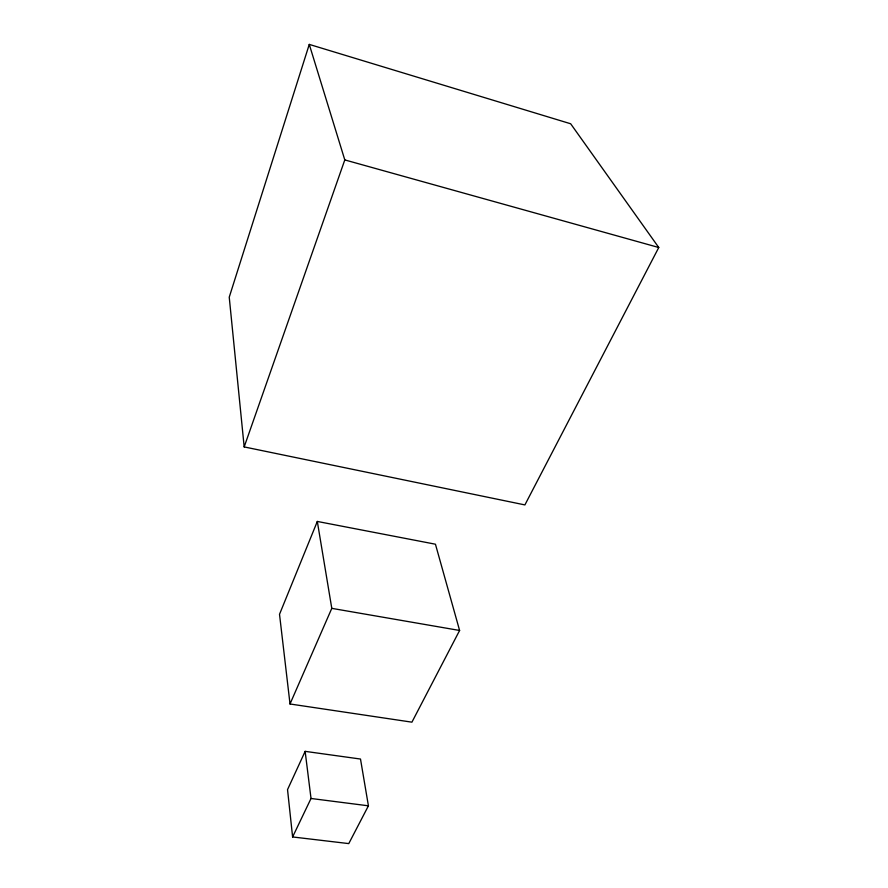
<?xml version="1.0" encoding="UTF-8"?>
<svg xmlns="http://www.w3.org/2000/svg" width="888" height="888" viewBox="0 0 888 888"><rect width="100%" height="100%" fill="white"/><g stroke="black" fill="none" stroke-linecap="round" stroke-linejoin="round"><path stroke-width="1.33" d="M309.268 44.4L229.237 297.191L244.178 446.919L524.897 504.917L658.763 247.508L570.662 123.765L309.268 44.4L344.799 159.918L244.178 446.919M317.316 521.445L279.52 614.307L290.021 703.984L411.921 722.166L459.607 630.469L435.442 544.211L317.316 521.445L331.79 608.358L290.021 703.984M305.139 751.359L287.534 789.621L292.607 836.951L348.773 843.6L368.42 805.816L360.495 759.04L305.139 751.359L311.022 798.479L292.607 836.951M311.022 798.479L368.42 805.816M331.79 608.358L459.607 630.469M344.799 159.918L658.763 247.508"/></g></svg>
